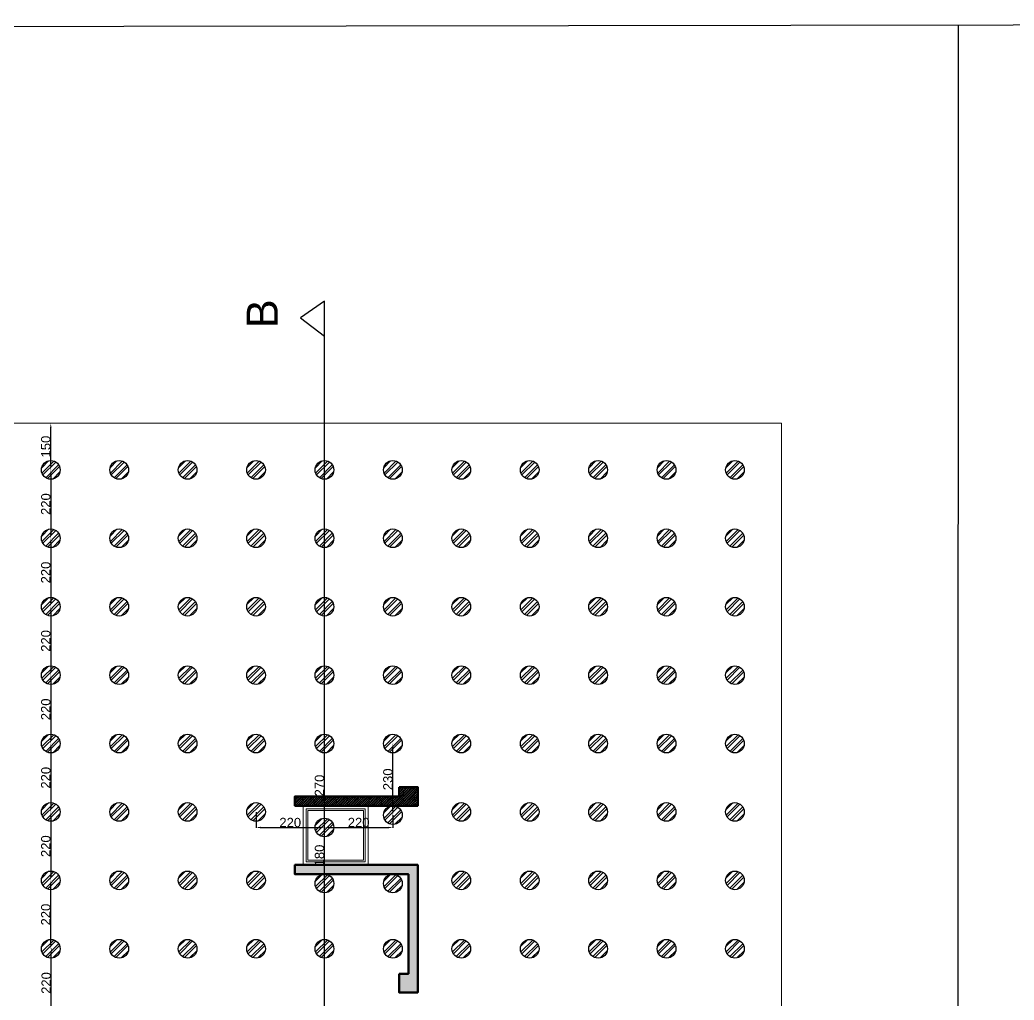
# Model space of a CAD drawing. Header units: millimetres. Extents: x -2888 to 18917, y -816 to 5133.
# Drawn here: x 4275 to 7472, y 1980 to 5133 of the extents above; entities that cross this region are included whole.
import ezdxf

# ---------------------------------------------------------------- set-up
doc = ezdxf.new("R2010")
doc.units = ezdxf.units.MM
doc.layers.add('A-DIM IN VER', color=192, linetype='Continuous', lineweight=0)
doc.layers.add('COLUMN4', color=3, linetype='Continuous', lineweight=50)
doc.layers.add('CPD_antet2', color=190, linetype='Continuous')
doc.layers.add('KA TARAMA', color=7, linetype='Continuous')
doc.styles.get("Standard").update_dxf_attribs({"font": 'arial.ttf'})
doc.dimstyles.new('ISO-25', dxfattribs={"dimtxt": 30, "dimasz": 15, "dimexe": 1.25, "dimexo": 0.625, "dimtad": 1, "dimtxsty": 'Standard', "dimcen": 2.5, "dimclrd": 8, "dimclre": 8, "dimclrt": 8, "dimadec": 0, "dimazin": 0, "dimtfac": 1, "dimtmove": 0, "dimatfit": 3, "dimfxl": 1, "dimarcsym": 0})
pattern_1 = [(45, (2387.005, 415.483), (-4.419417, 4.419417), []), (45, (2391.424, 415.483), (-4.419417, 4.419417), [3.125, -1.5625])]

# ---------------------------------------------------------------- blocks, each defined once
blk = doc.blocks.new('*D69')
at = {"color": 8, "lineweight": -2}
for p, q in [((4375.3, 3685.5), (4375.9, 3685.5)), ((4374.6, 3670.5), (4374.6, 3480.5)), ((4375.3, 3465.5), (4375.9, 3465.5))]:
    blk.add_line(p, q, dxfattribs=at)
at = {"color": 8}
for points in [[(4372.1, 3670.5), (4377.1, 3670.5), (4374.6, 3685.5)], [(4372.1, 3480.5), (4377.1, 3480.5), (4374.6, 3465.5)]]:
    blk.add_solid(points, dxfattribs=at)
at = {"layer": 'Defpoints', "color": 0}
for p in [(4374.6, 3685.5), (4374.6, 3465.5), (4374.6, 3465.5)]:
    blk.add_point(p, dxfattribs=at)
at = {"color": 8, "insert": (4358.7, 3575.5), "char_height": 30, "attachment_point": 5, "rotation": 90}
blk.add_mtext('220', dxfattribs=at)
blk = doc.blocks.new('*D70')
at = {"color": 8, "lineweight": -2}
for p, q in [((4375.3, 3465.5), (4375.9, 3465.5)), ((4374.6, 3450.5), (4374.6, 3260.5)), ((4375.3, 3245.5), (4375.9, 3245.5))]:
    blk.add_line(p, q, dxfattribs=at)
at = {"color": 8}
for points in [[(4372.1, 3450.5), (4377.1, 3450.5), (4374.6, 3465.5)], [(4372.1, 3260.5), (4377.1, 3260.5), (4374.6, 3245.5)]]:
    blk.add_solid(points, dxfattribs=at)
at = {"layer": 'Defpoints', "color": 0}
for p in [(4374.6, 3465.5), (4374.6, 3245.5), (4374.6, 3245.5)]:
    blk.add_point(p, dxfattribs=at)
at = {"color": 8, "insert": (4358.7, 3355.5), "char_height": 30, "attachment_point": 5, "rotation": 90}
blk.add_mtext('220', dxfattribs=at)
blk = doc.blocks.new('*D71')
at = {"color": 8, "lineweight": -2}
for p, q in [((4374.6, 3230.5), (4374.6, 3040.5)), ((4375.3, 3245.5), (4375.9, 3245.5)), ((4375.3, 3025.5), (4375.9, 3025.5))]:
    blk.add_line(p, q, dxfattribs=at)
at = {"color": 8}
for points in [[(4372.1, 3230.5), (4377.1, 3230.5), (4374.6, 3245.5)], [(4372.1, 3040.5), (4377.1, 3040.5), (4374.6, 3025.5)]]:
    blk.add_solid(points, dxfattribs=at)
at = {"layer": 'Defpoints', "color": 0}
for p in [(4374.6, 3245.5), (4374.6, 3025.5), (4374.6, 3025.5)]:
    blk.add_point(p, dxfattribs=at)
at = {"color": 8, "insert": (4358.7, 3135.5), "char_height": 30, "attachment_point": 5, "rotation": 90}
blk.add_mtext('220', dxfattribs=at)
blk = doc.blocks.new('*D72')
at = {"color": 8, "lineweight": -2}
for p, q in [((4374.6, 3010.5), (4374.6, 2820.5)), ((4375.3, 3025.5), (4375.9, 3025.5)), ((4375.3, 2805.5), (4375.9, 2805.5))]:
    blk.add_line(p, q, dxfattribs=at)
at = {"color": 8}
for points in [[(4372.1, 3010.5), (4377.1, 3010.5), (4374.6, 3025.5)], [(4372.1, 2820.5), (4377.1, 2820.5), (4374.6, 2805.5)]]:
    blk.add_solid(points, dxfattribs=at)
at = {"layer": 'Defpoints', "color": 0}
for p in [(4374.6, 3025.5), (4374.6, 2805.5), (4374.6, 2805.5)]:
    blk.add_point(p, dxfattribs=at)
at = {"color": 8, "insert": (4358.7, 2915.5), "char_height": 30, "attachment_point": 5, "rotation": 90}
blk.add_mtext('220', dxfattribs=at)
blk = doc.blocks.new('*D73')
at = {"color": 8, "lineweight": -2}
for p, q in [((4374.6, 2790.5), (4374.6, 2600.5)), ((4375.3, 2805.5), (4375.9, 2805.5)), ((4375.3, 2585.5), (4375.9, 2585.5))]:
    blk.add_line(p, q, dxfattribs=at)
at = {"color": 8}
for points in [[(4372.1, 2790.5), (4377.1, 2790.5), (4374.6, 2805.5)], [(4372.1, 2600.5), (4377.1, 2600.5), (4374.6, 2585.5)]]:
    blk.add_solid(points, dxfattribs=at)
at = {"layer": 'Defpoints', "color": 0}
for p in [(4374.6, 2805.5), (4374.6, 2585.5), (4374.6, 2585.5)]:
    blk.add_point(p, dxfattribs=at)
at = {"color": 8, "insert": (4358.7, 2695.5), "char_height": 30, "attachment_point": 5, "rotation": 90}
blk.add_mtext('220', dxfattribs=at)
blk = doc.blocks.new('*D74')
at = {"color": 8, "lineweight": -2}
for p, q in [((4374.6, 2570.5), (4374.6, 2380.5)), ((4375.3, 2585.5), (4375.9, 2585.5)), ((4375.3, 2365.5), (4375.9, 2365.5))]:
    blk.add_line(p, q, dxfattribs=at)
at = {"color": 8}
for points in [[(4372.1, 2570.5), (4377.1, 2570.5), (4374.6, 2585.5)], [(4372.1, 2380.5), (4377.1, 2380.5), (4374.6, 2365.5)]]:
    blk.add_solid(points, dxfattribs=at)
at = {"layer": 'Defpoints', "color": 0}
for p in [(4374.6, 2585.5), (4374.6, 2365.5), (4374.6, 2365.5)]:
    blk.add_point(p, dxfattribs=at)
at = {"color": 8, "insert": (4358.7, 2475.5), "char_height": 30, "attachment_point": 5, "rotation": 90}
blk.add_mtext('220', dxfattribs=at)
blk = doc.blocks.new('*D83')
at = {"color": 8, "lineweight": -2}
for p, q in [((4374, 3835.5), (4373.4, 3835.5)), ((4374.6, 3700.5), (4374.6, 3820.5)), ((4374, 3685.5), (4373.4, 3685.5))]:
    blk.add_line(p, q, dxfattribs=at)
at = {"color": 8}
for points in [[(4372.1, 3820.5), (4377.1, 3820.5), (4374.6, 3835.5)], [(4372.1, 3700.5), (4377.1, 3700.5), (4374.6, 3685.5)]]:
    blk.add_solid(points, dxfattribs=at)
at = {"layer": 'Defpoints', "color": 0}
for p in [(4374.6, 3835.5), (4374.6, 3835.5), (4374.6, 3685.5)]:
    blk.add_point(p, dxfattribs=at)
at = {"color": 8, "insert": (4358.7, 3760.5), "char_height": 30, "attachment_point": 5, "rotation": 90}
blk.add_mtext('150', dxfattribs=at)
blk = doc.blocks.new('*D84')
at = {"color": 8, "lineweight": -2}
for p, q in [((5034.6, 2584.9), (5034.6, 2534.2)), ((5049.6, 2535.5), (5239.6, 2535.5)), ((5254.6, 2536.1), (5254.6, 2536.7))]:
    blk.add_line(p, q, dxfattribs=at)
at = {"color": 8}
for points in [[(5049.6, 2538), (5049.6, 2533), (5034.6, 2535.5)], [(5239.6, 2538), (5239.6, 2533), (5254.6, 2535.5)]]:
    blk.add_solid(points, dxfattribs=at)
at = {"layer": 'Defpoints', "color": 0}
for p in [(5034.6, 2585.5), (5254.6, 2535.5), (5254.6, 2535.5)]:
    blk.add_point(p, dxfattribs=at)
at = {"color": 8, "insert": (5144.6, 2551.4), "char_height": 30, "attachment_point": 5}
blk.add_mtext('220', dxfattribs=at)
blk = doc.blocks.new('*D85')
at = {"color": 8, "lineweight": -2}
for p, q in [((5474.6, 2574.9), (5474.6, 2534.2)), ((5254.6, 2536.1), (5254.6, 2536.7)), ((5269.6, 2535.5), (5459.6, 2535.5))]:
    blk.add_line(p, q, dxfattribs=at)
at = {"color": 8}
for points in [[(5269.6, 2538), (5269.6, 2533), (5254.6, 2535.5)], [(5459.6, 2538), (5459.6, 2533), (5474.6, 2535.5)]]:
    blk.add_solid(points, dxfattribs=at)
at = {"layer": 'Defpoints', "color": 0}
for p in [(5474.6, 2575.5), (5254.6, 2535.5), (5474.6, 2535.5)]:
    blk.add_point(p, dxfattribs=at)
at = {"color": 8, "insert": (5364.6, 2551.4), "char_height": 30, "attachment_point": 5}
blk.add_mtext('220', dxfattribs=at)
blk = doc.blocks.new('*D86')
at = {"color": 8, "lineweight": -2}
for p, q in [((5255.3, 2535.5), (5255.9, 2535.5)), ((5254.6, 2370.5), (5254.6, 2520.5)), ((5255.3, 2355.5), (5255.9, 2355.5))]:
    blk.add_line(p, q, dxfattribs=at)
at = {"color": 8}
for points in [[(5252.1, 2520.5), (5257.1, 2520.5), (5254.6, 2535.5)], [(5252.1, 2370.5), (5257.1, 2370.5), (5254.6, 2355.5)]]:
    blk.add_solid(points, dxfattribs=at)
at = {"layer": 'Defpoints', "color": 0}
for p in [(5254.6, 2535.5), (5254.6, 2535.5), (5254.6, 2355.5)]:
    blk.add_point(p, dxfattribs=at)
at = {"color": 8, "insert": (5238.7, 2445.5), "char_height": 30, "attachment_point": 5, "rotation": 90}
blk.add_mtext('180', dxfattribs=at)
blk = doc.blocks.new('*D87')
at = {"color": 8, "lineweight": -2}
for p, q in [((5254.6, 2550.5), (5254.6, 2790.5)), ((5255.3, 2805.5), (5255.9, 2805.5)), ((5255, 2535.5), (5253.4, 2535.5))]:
    blk.add_line(p, q, dxfattribs=at)
at = {"color": 8}
for points in [[(5252.1, 2790.5), (5257.1, 2790.5), (5254.6, 2805.5)], [(5252.1, 2550.5), (5257.1, 2550.5), (5254.6, 2535.5)]]:
    blk.add_solid(points, dxfattribs=at)
at = {"layer": 'Defpoints', "color": 0}
for p in [(5254.6, 2805.5), (5254.6, 2805.5), (5255.6, 2535.5)]:
    blk.add_point(p, dxfattribs=at)
at = {"color": 8, "insert": (5238.7, 2670.5), "char_height": 30, "attachment_point": 5, "rotation": 90}
blk.add_mtext('270', dxfattribs=at)
blk = doc.blocks.new('*D88')
at = {"color": 8, "lineweight": -2}
for p, q in [((5474.6, 2590.5), (5474.6, 2790.5)), ((5475.3, 2805.5), (5475.9, 2805.5)), ((5475.3, 2575.5), (5475.9, 2575.5))]:
    blk.add_line(p, q, dxfattribs=at)
at = {"color": 8}
for points in [[(5472.1, 2790.5), (5477.1, 2790.5), (5474.6, 2805.5)], [(5472.1, 2590.5), (5477.1, 2590.5), (5474.6, 2575.5)]]:
    blk.add_solid(points, dxfattribs=at)
at = {"layer": 'Defpoints', "color": 0}
for p in [(5474.6, 2805.5), (5474.6, 2805.5), (5474.6, 2575.5)]:
    blk.add_point(p, dxfattribs=at)
at = {"color": 8, "insert": (5458.7, 2690.5), "char_height": 30, "attachment_point": 5, "rotation": 90}
blk.add_mtext('230', dxfattribs=at)
blk = doc.blocks.new('*D89')
at = {"color": 8, "lineweight": -2}
for p, q in [((4375.3, 2145.5), (4377.1, 2145.5)), ((4375.9, 1940.5), (4375.9, 2130.5)), ((4375.3, 1925.5), (4377.1, 1925.5))]:
    blk.add_line(p, q, dxfattribs=at)
at = {"color": 8}
for points in [[(4373.4, 2130.5), (4378.4, 2130.5), (4375.9, 2145.5)], [(4373.4, 1940.5), (4378.4, 1940.5), (4375.9, 1925.5)]]:
    blk.add_solid(points, dxfattribs=at)
at = {"layer": 'Defpoints', "color": 0}
for p in [(4374.6, 2145.5), (4375.9, 2145.5), (4374.6, 1925.5)]:
    blk.add_point(p, dxfattribs=at)
at = {"color": 8, "insert": (4359.9, 2035.5), "char_height": 30, "attachment_point": 5, "rotation": 90}
blk.add_mtext('220', dxfattribs=at)
blk = doc.blocks.new('*D90')
at = {"color": 8, "lineweight": -2}
for p, q in [((4374.6, 2160.5), (4374.6, 2350.5)), ((4375.3, 2365.5), (4375.9, 2365.5)), ((4375.3, 2145.5), (4375.9, 2145.5))]:
    blk.add_line(p, q, dxfattribs=at)
at = {"color": 8}
for points in [[(4372.1, 2350.5), (4377.1, 2350.5), (4374.6, 2365.5)], [(4372.1, 2160.5), (4377.1, 2160.5), (4374.6, 2145.5)]]:
    blk.add_solid(points, dxfattribs=at)
at = {"layer": 'Defpoints', "color": 0}
for p in [(4374.6, 2365.5), (4374.6, 2365.5), (4374.6, 2145.5)]:
    blk.add_point(p, dxfattribs=at)
at = {"color": 8, "insert": (4358.7, 2255.5), "char_height": 30, "attachment_point": 5, "rotation": 90}
blk.add_mtext('220', dxfattribs=at)

msp = doc.modelspace()

# ---------------------------------------------------------------- hatches: boundary and pattern name
h = msp.add_hatch()
h.set_pattern_fill('ANSI33', color=1, scale=25, style=0, pattern_type=0)
h.set_pattern_definition(pattern_1)
h.paths.add_polyline_path([(5494.6417, 2665.4775), (5494.6417, 2635.4775), (5159.6415, 2635.4775), (5159.6415, 2605.4774), (5554.6415, 2605.4774), (5554.6415, 2665.4775)], flags=0)
h = msp.add_hatch()
h.set_pattern_fill('ANSI33', color=1, scale=25, style=0, pattern_type=0)
h.set_pattern_definition(pattern_1)
h.paths.add_polyline_path([(5494.6417, 2065.4775), (5494.6417, 2005.4777), (5554.6415, 2005.4777), (5554.6415, 2415.4776), (5159.6415, 2415.4776), (5159.6415, 2385.4776), (5524.6416, 2385.4776), (5524.6416, 2065.4775)], flags=0)
at = {"layer": 'KA TARAMA'}
h = msp.add_hatch(dxfattribs=at)
h.set_pattern_fill('ANSI32', color=1, scale=2)
h.set_pattern_definition([(45, (1689.373, -382.36), (-13.470384, 13.470384), []), (45, (1698.353, -382.36), (-13.470384, 13.470384), [])])
h.paths.add_polyline_path([(4344.6417, 3685.4774, 1), (4404.6417, 3685.4774, 1)])
h = msp.add_hatch(dxfattribs=at)
h.set_pattern_fill('ANSI32', color=1, scale=2)
h.set_pattern_definition([(45, (1909.373, -382.36), (-13.470384, 13.470384), []), (45, (1918.353, -382.36), (-13.470384, 13.470384), [])])
h.paths.add_polyline_path([(4564.6417, 3685.4774, 1), (4624.6417, 3685.4774, 1)])
h = msp.add_hatch(dxfattribs=at)
h.set_pattern_fill('ANSI32', color=1, scale=2)
h.set_pattern_definition([(45, (2129.373, -382.36), (-13.470384, 13.470384), []), (45, (2138.353, -382.36), (-13.470384, 13.470384), [])])
h.paths.add_polyline_path([(4784.6417, 3685.4774, 1), (4844.6417, 3685.4774, 1)])
h = msp.add_hatch(dxfattribs=at)
h.set_pattern_fill('ANSI32', color=1, scale=2)
h.set_pattern_definition([(45, (2349.373, -382.36), (-13.470384, 13.470384), []), (45, (2358.353, -382.36), (-13.470384, 13.470384), [])])
h.paths.add_polyline_path([(5004.6417, 3685.4774, 1), (5064.6417, 3685.4774, 1)])
h = msp.add_hatch(dxfattribs=at)
h.set_pattern_fill('ANSI32', color=1, scale=2)
h.set_pattern_definition([(45, (2569.373, -382.36), (-13.470384, 13.470384), []), (45, (2578.353, -382.36), (-13.470384, 13.470384), [])])
h.paths.add_polyline_path([(5224.6417, 3685.4774, 1), (5284.6417, 3685.4774, 1)])
h = msp.add_hatch(dxfattribs=at)
h.set_pattern_fill('ANSI32', color=1, scale=2)
h.set_pattern_definition([(45, (2789.373, -382.36), (-13.470384, 13.470384), []), (45, (2798.353, -382.36), (-13.470384, 13.470384), [])])
h.paths.add_polyline_path([(5444.6417, 3685.4774, 1), (5504.6417, 3685.4774, 1)])
h = msp.add_hatch(dxfattribs=at)
h.set_pattern_fill('ANSI32', color=1, scale=2)
h.set_pattern_definition([(45, (3009.373, -382.36), (-13.470384, 13.470384), []), (45, (3018.353, -382.36), (-13.470384, 13.470384), [])])
h.paths.add_polyline_path([(5664.6417, 3685.4774, 1), (5724.6417, 3685.4774, 1)])
h = msp.add_hatch(dxfattribs=at)
h.set_pattern_fill('ANSI32', color=1, scale=2)
h.set_pattern_definition([(45, (3229.373, -382.36), (-13.470384, 13.470384), []), (45, (3238.353, -382.36), (-13.470384, 13.470384), [])])
h.paths.add_polyline_path([(5884.6417, 3685.4774, 1), (5944.6417, 3685.4774, 1)])
h = msp.add_hatch(dxfattribs=at)
h.set_pattern_fill('ANSI32', color=1, scale=2)
h.set_pattern_definition([(45, (3449.373, -382.36), (-13.470384, 13.470384), []), (45, (3458.353, -382.36), (-13.470384, 13.470384), [])])
h.paths.add_polyline_path([(6104.6417, 3685.4774, 1), (6164.6417, 3685.4774, 1)])
h = msp.add_hatch(dxfattribs=at)
h.set_pattern_fill('ANSI32', color=1, scale=2)
h.set_pattern_definition([(45, (3669.373, -382.36), (-13.470384, 13.470384), []), (45, (3678.353, -382.36), (-13.470384, 13.470384), [])])
h.paths.add_polyline_path([(6324.6417, 3685.4774, 1), (6384.6417, 3685.4774, 1)])
h = msp.add_hatch(dxfattribs=at)
h.set_pattern_fill('ANSI32', color=1, scale=2)
h.set_pattern_definition([(45, (3889.373, -382.36), (-13.470384, 13.470384), []), (45, (3898.353, -382.36), (-13.470384, 13.470384), [])])
h.paths.add_polyline_path([(6544.6417, 3685.4774, 1), (6604.6417, 3685.4774, 1)])
h = msp.add_hatch(dxfattribs=at)
h.set_pattern_fill('ANSI32', color=1, scale=2)
h.set_pattern_definition([(45, (1689.373, -602.36), (-13.470384, 13.470384), []), (45, (1698.353, -602.36), (-13.470384, 13.470384), [])])
h.paths.add_polyline_path([(4344.6417, 3465.4774, 1), (4404.6417, 3465.4774, 1)])
h = msp.add_hatch(dxfattribs=at)
h.set_pattern_fill('ANSI32', color=1, scale=2)
h.set_pattern_definition([(45, (1909.373, -602.36), (-13.470384, 13.470384), []), (45, (1918.353, -602.36), (-13.470384, 13.470384), [])])
h.paths.add_polyline_path([(4564.6417, 3465.4774, 1), (4624.6417, 3465.4774, 1)])
h = msp.add_hatch(dxfattribs=at)
h.set_pattern_fill('ANSI32', color=1, scale=2)
h.set_pattern_definition([(45, (2129.373, -602.36), (-13.470384, 13.470384), []), (45, (2138.353, -602.36), (-13.470384, 13.470384), [])])
h.paths.add_polyline_path([(4784.6417, 3465.4774, 1), (4844.6417, 3465.4774, 1)])
h = msp.add_hatch(dxfattribs=at)
h.set_pattern_fill('ANSI32', color=1, scale=2)
h.set_pattern_definition([(45, (2349.373, -602.36), (-13.470384, 13.470384), []), (45, (2358.353, -602.36), (-13.470384, 13.470384), [])])
h.paths.add_polyline_path([(5004.6417, 3465.4774, 1), (5064.6417, 3465.4774, 1)])
h = msp.add_hatch(dxfattribs=at)
h.set_pattern_fill('ANSI32', color=1, scale=2)
h.set_pattern_definition([(45, (2569.373, -602.36), (-13.470384, 13.470384), []), (45, (2578.353, -602.36), (-13.470384, 13.470384), [])])
h.paths.add_polyline_path([(5224.6417, 3465.4774, 1), (5284.6417, 3465.4774, 1)])
h = msp.add_hatch(dxfattribs=at)
h.set_pattern_fill('ANSI32', color=1, scale=2)
h.set_pattern_definition([(45, (2789.373, -602.36), (-13.470384, 13.470384), []), (45, (2798.353, -602.36), (-13.470384, 13.470384), [])])
h.paths.add_polyline_path([(5444.6417, 3465.4774, 1), (5504.6417, 3465.4774, 1)])
h = msp.add_hatch(dxfattribs=at)
h.set_pattern_fill('ANSI32', color=1, scale=2)
h.set_pattern_definition([(45, (3009.373, -602.36), (-13.470384, 13.470384), []), (45, (3018.353, -602.36), (-13.470384, 13.470384), [])])
h.paths.add_polyline_path([(5664.6417, 3465.4774, 1), (5724.6417, 3465.4774, 1)])
h = msp.add_hatch(dxfattribs=at)
h.set_pattern_fill('ANSI32', color=1, scale=2)
h.set_pattern_definition([(45, (3229.373, -602.36), (-13.470384, 13.470384), []), (45, (3238.353, -602.36), (-13.470384, 13.470384), [])])
h.paths.add_polyline_path([(5884.6417, 3465.4774, 1), (5944.6417, 3465.4774, 1)])
h = msp.add_hatch(dxfattribs=at)
h.set_pattern_fill('ANSI32', color=1, scale=2)
h.set_pattern_definition([(45, (3449.373, -602.36), (-13.470384, 13.470384), []), (45, (3458.353, -602.36), (-13.470384, 13.470384), [])])
h.paths.add_polyline_path([(6104.6417, 3465.4774, 1), (6164.6417, 3465.4774, 1)])
h = msp.add_hatch(dxfattribs=at)
h.set_pattern_fill('ANSI32', color=1, scale=2)
h.set_pattern_definition([(45, (3669.373, -602.36), (-13.470384, 13.470384), []), (45, (3678.353, -602.36), (-13.470384, 13.470384), [])])
h.paths.add_polyline_path([(6324.6417, 3465.4774, 1), (6384.6417, 3465.4774, 1)])
h = msp.add_hatch(dxfattribs=at)
h.set_pattern_fill('ANSI32', color=1, scale=2)
h.set_pattern_definition([(45, (3889.373, -602.36), (-13.470384, 13.470384), []), (45, (3898.353, -602.36), (-13.470384, 13.470384), [])])
h.paths.add_polyline_path([(6544.6417, 3465.4774, 1), (6604.6417, 3465.4774, 1)])
h = msp.add_hatch(dxfattribs=at)
h.set_pattern_fill('ANSI32', color=1, scale=2)
h.set_pattern_definition([(45, (1689.373, -822.36), (-13.470384, 13.470384), []), (45, (1698.353, -822.36), (-13.470384, 13.470384), [])])
h.paths.add_polyline_path([(4344.6417, 3245.4774, 1), (4404.6417, 3245.4774, 1)])
h = msp.add_hatch(dxfattribs=at)
h.set_pattern_fill('ANSI32', color=1, scale=2)
h.set_pattern_definition([(45, (1909.373, -822.36), (-13.470384, 13.470384), []), (45, (1918.353, -822.36), (-13.470384, 13.470384), [])])
h.paths.add_polyline_path([(4564.6417, 3245.4774, 1), (4624.6417, 3245.4774, 1)])
h = msp.add_hatch(dxfattribs=at)
h.set_pattern_fill('ANSI32', color=1, scale=2)
h.set_pattern_definition([(45, (2129.373, -822.36), (-13.470384, 13.470384), []), (45, (2138.353, -822.36), (-13.470384, 13.470384), [])])
h.paths.add_polyline_path([(4784.6417, 3245.4774, 1), (4844.6417, 3245.4774, 1)])
h = msp.add_hatch(dxfattribs=at)
h.set_pattern_fill('ANSI32', color=1, scale=2)
h.set_pattern_definition([(45, (2349.373, -822.36), (-13.470384, 13.470384), []), (45, (2358.353, -822.36), (-13.470384, 13.470384), [])])
h.paths.add_polyline_path([(5004.6417, 3245.4774, 1), (5064.6417, 3245.4774, 1)])
h = msp.add_hatch(dxfattribs=at)
h.set_pattern_fill('ANSI32', color=1, scale=2)
h.set_pattern_definition([(45, (2569.373, -822.36), (-13.470384, 13.470384), []), (45, (2578.353, -822.36), (-13.470384, 13.470384), [])])
h.paths.add_polyline_path([(5224.6417, 3245.4774, 1), (5284.6417, 3245.4774, 1)])
h = msp.add_hatch(dxfattribs=at)
h.set_pattern_fill('ANSI32', color=1, scale=2)
h.set_pattern_definition([(45, (2789.373, -822.36), (-13.470384, 13.470384), []), (45, (2798.353, -822.36), (-13.470384, 13.470384), [])])
h.paths.add_polyline_path([(5444.6417, 3245.4774, 1), (5504.6417, 3245.4774, 1)])
h = msp.add_hatch(dxfattribs=at)
h.set_pattern_fill('ANSI32', color=1, scale=2)
h.set_pattern_definition([(45, (3009.373, -822.36), (-13.470384, 13.470384), []), (45, (3018.353, -822.36), (-13.470384, 13.470384), [])])
h.paths.add_polyline_path([(5664.6417, 3245.4774, 1), (5724.6417, 3245.4774, 1)])
h = msp.add_hatch(dxfattribs=at)
h.set_pattern_fill('ANSI32', color=1, scale=2)
h.set_pattern_definition([(45, (3229.373, -822.36), (-13.470384, 13.470384), []), (45, (3238.353, -822.36), (-13.470384, 13.470384), [])])
h.paths.add_polyline_path([(5884.6417, 3245.4774, 1), (5944.6417, 3245.4774, 1)])
h = msp.add_hatch(dxfattribs=at)
h.set_pattern_fill('ANSI32', color=1, scale=2)
h.set_pattern_definition([(45, (3449.373, -822.36), (-13.470384, 13.470384), []), (45, (3458.353, -822.36), (-13.470384, 13.470384), [])])
h.paths.add_polyline_path([(6104.6417, 3245.4774, 1), (6164.6417, 3245.4774, 1)])
h = msp.add_hatch(dxfattribs=at)
h.set_pattern_fill('ANSI32', color=1, scale=2)
h.set_pattern_definition([(45, (3669.373, -822.36), (-13.470384, 13.470384), []), (45, (3678.353, -822.36), (-13.470384, 13.470384), [])])
h.paths.add_polyline_path([(6324.6417, 3245.4774, 1), (6384.6417, 3245.4774, 1)])
h = msp.add_hatch(dxfattribs=at)
h.set_pattern_fill('ANSI32', color=1, scale=2)
h.set_pattern_definition([(45, (3889.373, -822.36), (-13.470384, 13.470384), []), (45, (3898.353, -822.36), (-13.470384, 13.470384), [])])
h.paths.add_polyline_path([(6544.6417, 3245.4774, 1), (6604.6417, 3245.4774, 1)])
h = msp.add_hatch(dxfattribs=at)
h.set_pattern_fill('ANSI32', color=1, scale=2)
h.set_pattern_definition([(45, (1689.373, -1042.36), (-13.470384, 13.470384), []), (45, (1698.353, -1042.36), (-13.470384, 13.470384), [])])
h.paths.add_polyline_path([(4344.6417, 3025.4774, 1), (4404.6417, 3025.4774, 1)])
h = msp.add_hatch(dxfattribs=at)
h.set_pattern_fill('ANSI32', color=1, scale=2)
h.set_pattern_definition([(45, (1909.373, -1042.36), (-13.470384, 13.470384), []), (45, (1918.353, -1042.36), (-13.470384, 13.470384), [])])
h.paths.add_polyline_path([(4564.6417, 3025.4774, 1), (4624.6417, 3025.4774, 1)])
h = msp.add_hatch(dxfattribs=at)
h.set_pattern_fill('ANSI32', color=1, scale=2)
h.set_pattern_definition([(45, (2129.373, -1042.36), (-13.470384, 13.470384), []), (45, (2138.353, -1042.36), (-13.470384, 13.470384), [])])
h.paths.add_polyline_path([(4784.6417, 3025.4774, 1), (4844.6417, 3025.4774, 1)])
h = msp.add_hatch(dxfattribs=at)
h.set_pattern_fill('ANSI32', color=1, scale=2)
h.set_pattern_definition([(45, (2349.373, -1042.36), (-13.470384, 13.470384), []), (45, (2358.353, -1042.36), (-13.470384, 13.470384), [])])
h.paths.add_polyline_path([(5004.6417, 3025.4774, 1), (5064.6417, 3025.4774, 1)])
h = msp.add_hatch(dxfattribs=at)
h.set_pattern_fill('ANSI32', color=1, scale=2)
h.set_pattern_definition([(45, (2569.373, -1042.36), (-13.470384, 13.470384), []), (45, (2578.353, -1042.36), (-13.470384, 13.470384), [])])
h.paths.add_polyline_path([(5224.6417, 3025.4774, 1), (5284.6417, 3025.4774, 1)])
h = msp.add_hatch(dxfattribs=at)
h.set_pattern_fill('ANSI32', color=1, scale=2)
h.set_pattern_definition([(45, (2789.373, -1042.36), (-13.470384, 13.470384), []), (45, (2798.353, -1042.36), (-13.470384, 13.470384), [])])
h.paths.add_polyline_path([(5444.6417, 3025.4774, 1), (5504.6417, 3025.4774, 1)])
h = msp.add_hatch(dxfattribs=at)
h.set_pattern_fill('ANSI32', color=1, scale=2)
h.set_pattern_definition([(45, (3009.373, -1042.36), (-13.470384, 13.470384), []), (45, (3018.353, -1042.36), (-13.470384, 13.470384), [])])
h.paths.add_polyline_path([(5664.6417, 3025.4774, 1), (5724.6417, 3025.4774, 1)])
h = msp.add_hatch(dxfattribs=at)
h.set_pattern_fill('ANSI32', color=1, scale=2)
h.set_pattern_definition([(45, (3229.373, -1042.36), (-13.470384, 13.470384), []), (45, (3238.353, -1042.36), (-13.470384, 13.470384), [])])
h.paths.add_polyline_path([(5884.6417, 3025.4774, 1), (5944.6417, 3025.4774, 1)])
h = msp.add_hatch(dxfattribs=at)
h.set_pattern_fill('ANSI32', color=1, scale=2)
h.set_pattern_definition([(45, (3449.373, -1042.36), (-13.470384, 13.470384), []), (45, (3458.353, -1042.36), (-13.470384, 13.470384), [])])
h.paths.add_polyline_path([(6104.6417, 3025.4774, 1), (6164.6417, 3025.4774, 1)])
h = msp.add_hatch(dxfattribs=at)
h.set_pattern_fill('ANSI32', color=1, scale=2)
h.set_pattern_definition([(45, (3669.373, -1042.36), (-13.470384, 13.470384), []), (45, (3678.353, -1042.36), (-13.470384, 13.470384), [])])
h.paths.add_polyline_path([(6324.6417, 3025.4774, 1), (6384.6417, 3025.4774, 1)])
h = msp.add_hatch(dxfattribs=at)
h.set_pattern_fill('ANSI32', color=1, scale=2)
h.set_pattern_definition([(45, (3889.373, -1042.36), (-13.470384, 13.470384), []), (45, (3898.353, -1042.36), (-13.470384, 13.470384), [])])
h.paths.add_polyline_path([(6544.6417, 3025.4774, 1), (6604.6417, 3025.4774, 1)])
h = msp.add_hatch(dxfattribs=at)
h.set_pattern_fill('ANSI32', color=1, scale=2)
h.set_pattern_definition([(45, (1689.373, -1262.36), (-13.470384, 13.470384), []), (45, (1698.353, -1262.36), (-13.470384, 13.470384), [])])
h.paths.add_polyline_path([(4344.6417, 2805.4774, 1), (4404.6417, 2805.4774, 1)])
h = msp.add_hatch(dxfattribs=at)
h.set_pattern_fill('ANSI32', color=1, scale=2)
h.set_pattern_definition([(45, (1909.373, -1262.36), (-13.470384, 13.470384), []), (45, (1918.353, -1262.36), (-13.470384, 13.470384), [])])
h.paths.add_polyline_path([(4564.6417, 2805.4774, 1), (4624.6417, 2805.4774, 1)])
h = msp.add_hatch(dxfattribs=at)
h.set_pattern_fill('ANSI32', color=1, scale=2)
h.set_pattern_definition([(45, (2129.373, -1262.36), (-13.470384, 13.470384), []), (45, (2138.353, -1262.36), (-13.470384, 13.470384), [])])
h.paths.add_polyline_path([(4784.6417, 2805.4774, 1), (4844.6417, 2805.4774, 1)])
h = msp.add_hatch(dxfattribs=at)
h.set_pattern_fill('ANSI32', color=1, scale=2)
h.set_pattern_definition([(45, (2349.373, -1262.36), (-13.470384, 13.470384), []), (45, (2358.353, -1262.36), (-13.470384, 13.470384), [])])
h.paths.add_polyline_path([(5004.6417, 2805.4774, 1), (5064.6417, 2805.4774, 1)])
h = msp.add_hatch(dxfattribs=at)
h.set_pattern_fill('ANSI32', color=1, scale=2)
h.set_pattern_definition([(45, (2569.373, -1262.36), (-13.470384, 13.470384), []), (45, (2578.353, -1262.36), (-13.470384, 13.470384), [])])
h.paths.add_polyline_path([(5224.6417, 2805.4774, 1), (5284.6417, 2805.4774, 1)])
h = msp.add_hatch(dxfattribs=at)
h.set_pattern_fill('ANSI32', color=1, scale=2)
h.set_pattern_definition([(45, (2789.373, -1262.36), (-13.470384, 13.470384), []), (45, (2798.353, -1262.36), (-13.470384, 13.470384), [])])
h.paths.add_polyline_path([(5444.6417, 2805.4774, 1), (5504.6417, 2805.4774, 1)])
h = msp.add_hatch(dxfattribs=at)
h.set_pattern_fill('ANSI32', color=1, scale=2)
h.set_pattern_definition([(45, (3009.373, -1262.36), (-13.470384, 13.470384), []), (45, (3018.353, -1262.36), (-13.470384, 13.470384), [])])
h.paths.add_polyline_path([(5664.6417, 2805.4774, 1), (5724.6417, 2805.4774, 1)])
h = msp.add_hatch(dxfattribs=at)
h.set_pattern_fill('ANSI32', color=1, scale=2)
h.set_pattern_definition([(45, (3229.373, -1262.36), (-13.470384, 13.470384), []), (45, (3238.353, -1262.36), (-13.470384, 13.470384), [])])
h.paths.add_polyline_path([(5884.6417, 2805.4774, 1), (5944.6417, 2805.4774, 1)])
h = msp.add_hatch(dxfattribs=at)
h.set_pattern_fill('ANSI32', color=1, scale=2)
h.set_pattern_definition([(45, (3449.373, -1262.36), (-13.470384, 13.470384), []), (45, (3458.353, -1262.36), (-13.470384, 13.470384), [])])
h.paths.add_polyline_path([(6104.6417, 2805.4774, 1), (6164.6417, 2805.4774, 1)])
h = msp.add_hatch(dxfattribs=at)
h.set_pattern_fill('ANSI32', color=1, scale=2)
h.set_pattern_definition([(45, (3669.373, -1262.36), (-13.470384, 13.470384), []), (45, (3678.353, -1262.36), (-13.470384, 13.470384), [])])
h.paths.add_polyline_path([(6324.6417, 2805.4774, 1), (6384.6417, 2805.4774, 1)])
h = msp.add_hatch(dxfattribs=at)
h.set_pattern_fill('ANSI32', color=1, scale=2)
h.set_pattern_definition([(45, (3889.373, -1262.36), (-13.470384, 13.470384), []), (45, (3898.353, -1262.36), (-13.470384, 13.470384), [])])
h.paths.add_polyline_path([(6544.6417, 2805.4774, 1), (6604.6417, 2805.4774, 1)])
h = msp.add_hatch(dxfattribs=at)
h.set_pattern_fill('ANSI32', color=1, scale=2)
h.set_pattern_definition([(45, (1689.373, -1482.36), (-13.470384, 13.470384), []), (45, (1698.353, -1482.36), (-13.470384, 13.470384), [])])
h.paths.add_polyline_path([(4344.6417, 2585.4774, 1), (4404.6417, 2585.4774, 1)])
h = msp.add_hatch(dxfattribs=at)
h.set_pattern_fill('ANSI32', color=1, scale=2)
h.set_pattern_definition([(45, (1909.373, -1482.36), (-13.470384, 13.470384), []), (45, (1918.353, -1482.36), (-13.470384, 13.470384), [])])
h.paths.add_polyline_path([(4564.6417, 2585.4774, 1), (4624.6417, 2585.4774, 1)])
h = msp.add_hatch(dxfattribs=at)
h.set_pattern_fill('ANSI32', color=1, scale=2)
h.set_pattern_definition([(45, (2129.373, -1482.36), (-13.470384, 13.470384), []), (45, (2138.353, -1482.36), (-13.470384, 13.470384), [])])
h.paths.add_polyline_path([(4784.6417, 2585.4774, 1), (4844.6417, 2585.4774, 1)])
h = msp.add_hatch(dxfattribs=at)
h.set_pattern_fill('ANSI32', color=1, scale=2)
h.set_pattern_definition([(45, (2349.373, -1482.36), (-13.470384, 13.470384), []), (45, (2358.353, -1482.36), (-13.470384, 13.470384), [])])
h.paths.add_polyline_path([(5004.6417, 2585.4774, 1), (5064.6417, 2585.4774, 1)])
h = msp.add_hatch(dxfattribs=at)
h.set_pattern_fill('ANSI32', color=1, scale=2)
h.set_pattern_definition([(45, (2789.373, -1492.36), (-13.470384, 13.470384), []), (45, (2798.353, -1492.36), (-13.470384, 13.470384), [])])
h.paths.add_polyline_path([(5444.6417, 2575.4774, 1), (5504.6417, 2575.4774, 1)])
h = msp.add_hatch(dxfattribs=at)
h.set_pattern_fill('ANSI32', color=1, scale=2)
h.set_pattern_definition([(45, (3009.373, -1482.36), (-13.470384, 13.470384), []), (45, (3018.353, -1482.36), (-13.470384, 13.470384), [])])
h.paths.add_polyline_path([(5664.6417, 2585.4774, 1), (5724.6417, 2585.4774, 1)])
h = msp.add_hatch(dxfattribs=at)
h.set_pattern_fill('ANSI32', color=1, scale=2)
h.set_pattern_definition([(45, (3229.373, -1482.36), (-13.470384, 13.470384), []), (45, (3238.353, -1482.36), (-13.470384, 13.470384), [])])
h.paths.add_polyline_path([(5884.6417, 2585.4774, 1), (5944.6417, 2585.4774, 1)])
h = msp.add_hatch(dxfattribs=at)
h.set_pattern_fill('ANSI32', color=1, scale=2)
h.set_pattern_definition([(45, (3449.373, -1482.36), (-13.470384, 13.470384), []), (45, (3458.353, -1482.36), (-13.470384, 13.470384), [])])
h.paths.add_polyline_path([(6104.6417, 2585.4774, 1), (6164.6417, 2585.4774, 1)])
h = msp.add_hatch(dxfattribs=at)
h.set_pattern_fill('ANSI32', color=1, scale=2)
h.set_pattern_definition([(45, (3669.373, -1482.36), (-13.470384, 13.470384), []), (45, (3678.353, -1482.36), (-13.470384, 13.470384), [])])
h.paths.add_polyline_path([(6324.6417, 2585.4774, 1), (6384.6417, 2585.4774, 1)])
h = msp.add_hatch(dxfattribs=at)
h.set_pattern_fill('ANSI32', color=1, scale=2)
h.set_pattern_definition([(45, (3889.373, -1482.36), (-13.470384, 13.470384), []), (45, (3898.353, -1482.36), (-13.470384, 13.470384), [])])
h.paths.add_polyline_path([(6544.6417, 2585.4774, 1), (6604.6417, 2585.4774, 1)])
h = msp.add_hatch(dxfattribs=at)
h.set_pattern_fill('ANSI32', color=1, scale=2)
h.set_pattern_definition([(45, (2569.373, -1532.36), (-13.470384, 13.470384), []), (45, (2578.353, -1532.36), (-13.470384, 13.470384), [])])
h.paths.add_polyline_path([(5224.6417, 2535.4774, 1), (5284.6417, 2535.4774, 1)])
h = msp.add_hatch(dxfattribs=at)
h.set_pattern_fill('ANSI32', color=1, scale=2)
h.set_pattern_definition([(45, (1689.373, -1702.36), (-13.470384, 13.470384), []), (45, (1698.353, -1702.36), (-13.470384, 13.470384), [])])
h.paths.add_polyline_path([(4344.6417, 2365.4774, 1), (4404.6417, 2365.4774, 1)])
h = msp.add_hatch(dxfattribs=at)
h.set_pattern_fill('ANSI32', color=1, scale=2)
h.set_pattern_definition([(45, (1909.373, -1702.36), (-13.470384, 13.470384), []), (45, (1918.353, -1702.36), (-13.470384, 13.470384), [])])
h.paths.add_polyline_path([(4564.6417, 2365.4774, 1), (4624.6417, 2365.4774, 1)])
h = msp.add_hatch(dxfattribs=at)
h.set_pattern_fill('ANSI32', color=1, scale=2)
h.set_pattern_definition([(45, (2129.373, -1702.36), (-13.470384, 13.470384), []), (45, (2138.353, -1702.36), (-13.470384, 13.470384), [])])
h.paths.add_polyline_path([(4784.6417, 2365.4774, 1), (4844.6417, 2365.4774, 1)])
h = msp.add_hatch(dxfattribs=at)
h.set_pattern_fill('ANSI32', color=1, scale=2)
h.set_pattern_definition([(45, (2349.373, -1702.36), (-13.470384, 13.470384), []), (45, (2358.353, -1702.36), (-13.470384, 13.470384), [])])
h.paths.add_polyline_path([(5004.6417, 2365.4774, 1), (5064.6417, 2365.4774, 1)])
h = msp.add_hatch(dxfattribs=at)
h.set_pattern_fill('ANSI32', color=1, scale=2)
h.set_pattern_definition([(45, (2569.373, -1712.36), (-13.470384, 13.470384), []), (45, (2578.353, -1712.36), (-13.470384, 13.470384), [])])
h.paths.add_polyline_path([(5224.6417, 2355.4774, 1), (5284.6417, 2355.4774, 1)])
h = msp.add_hatch(dxfattribs=at)
h.set_pattern_fill('ANSI32', color=1, scale=2)
h.set_pattern_definition([(45, (2789.373, -1712.36), (-13.470384, 13.470384), []), (45, (2798.353, -1712.36), (-13.470384, 13.470384), [])])
h.paths.add_polyline_path([(5444.6417, 2355.4774, 1), (5504.6417, 2355.4774, 1)])
h = msp.add_hatch(dxfattribs=at)
h.set_pattern_fill('ANSI32', color=1, scale=2)
h.set_pattern_definition([(45, (3009.373, -1702.36), (-13.470384, 13.470384), []), (45, (3018.353, -1702.36), (-13.470384, 13.470384), [])])
h.paths.add_polyline_path([(5664.6417, 2365.4774, 1), (5724.6417, 2365.4774, 1)])
h = msp.add_hatch(dxfattribs=at)
h.set_pattern_fill('ANSI32', color=1, scale=2)
h.set_pattern_definition([(45, (3229.373, -1702.36), (-13.470384, 13.470384), []), (45, (3238.353, -1702.36), (-13.470384, 13.470384), [])])
h.paths.add_polyline_path([(5884.6417, 2365.4774, 1), (5944.6417, 2365.4774, 1)])
h = msp.add_hatch(dxfattribs=at)
h.set_pattern_fill('ANSI32', color=1, scale=2)
h.set_pattern_definition([(45, (3449.373, -1702.36), (-13.470384, 13.470384), []), (45, (3458.353, -1702.36), (-13.470384, 13.470384), [])])
h.paths.add_polyline_path([(6104.6417, 2365.4774, 1), (6164.6417, 2365.4774, 1)])
h = msp.add_hatch(dxfattribs=at)
h.set_pattern_fill('ANSI32', color=1, scale=2)
h.set_pattern_definition([(45, (3669.373, -1702.36), (-13.470384, 13.470384), []), (45, (3678.353, -1702.36), (-13.470384, 13.470384), [])])
h.paths.add_polyline_path([(6324.6417, 2365.4774, 1), (6384.6417, 2365.4774, 1)])
h = msp.add_hatch(dxfattribs=at)
h.set_pattern_fill('ANSI32', color=1, scale=2)
h.set_pattern_definition([(45, (3889.373, -1702.36), (-13.470384, 13.470384), []), (45, (3898.353, -1702.36), (-13.470384, 13.470384), [])])
h.paths.add_polyline_path([(6544.6417, 2365.4774, 1), (6604.6417, 2365.4774, 1)])
h = msp.add_hatch(dxfattribs=at)
h.set_pattern_fill('ANSI32', color=1, scale=2)
h.set_pattern_definition([(45, (1689.373, -1922.36), (-13.470384, 13.470384), []), (45, (1698.353, -1922.36), (-13.470384, 13.470384), [])])
h.paths.add_polyline_path([(4344.6417, 2145.4774, 1), (4404.6417, 2145.4774, 1)])
h = msp.add_hatch(dxfattribs=at)
h.set_pattern_fill('ANSI32', color=1, scale=2)
h.set_pattern_definition([(45, (1909.373, -1922.36), (-13.470384, 13.470384), []), (45, (1918.353, -1922.36), (-13.470384, 13.470384), [])])
h.paths.add_polyline_path([(4564.6417, 2145.4774, 1), (4624.6417, 2145.4774, 1)])
h = msp.add_hatch(dxfattribs=at)
h.set_pattern_fill('ANSI32', color=1, scale=2)
h.set_pattern_definition([(45, (2129.373, -1922.36), (-13.470384, 13.470384), []), (45, (2138.353, -1922.36), (-13.470384, 13.470384), [])])
h.paths.add_polyline_path([(4784.6417, 2145.4774, 1), (4844.6417, 2145.4774, 1)])
h = msp.add_hatch(dxfattribs=at)
h.set_pattern_fill('ANSI32', color=1, scale=2)
h.set_pattern_definition([(45, (2349.373, -1922.36), (-13.470384, 13.470384), []), (45, (2358.353, -1922.36), (-13.470384, 13.470384), [])])
h.paths.add_polyline_path([(5004.6417, 2145.4774, 1), (5064.6417, 2145.4774, 1)])
h = msp.add_hatch(dxfattribs=at)
h.set_pattern_fill('ANSI32', color=1, scale=2)
h.set_pattern_definition([(45, (2569.373, -1922.36), (-13.470384, 13.470384), []), (45, (2578.353, -1922.36), (-13.470384, 13.470384), [])])
h.paths.add_polyline_path([(5224.6417, 2145.4774, 1), (5284.6417, 2145.4774, 1)])
h = msp.add_hatch(dxfattribs=at)
h.set_pattern_fill('ANSI32', color=1, scale=2)
h.set_pattern_definition([(45, (2789.373, -1922.36), (-13.470384, 13.470384), []), (45, (2798.353, -1922.36), (-13.470384, 13.470384), [])])
h.paths.add_polyline_path([(5444.6417, 2145.4774, 1), (5504.6417, 2145.4774, 1)])
h = msp.add_hatch(dxfattribs=at)
h.set_pattern_fill('ANSI32', color=1, scale=2)
h.set_pattern_definition([(45, (3009.373, -1922.36), (-13.470384, 13.470384), []), (45, (3018.353, -1922.36), (-13.470384, 13.470384), [])])
h.paths.add_polyline_path([(5664.6417, 2145.4774, 1), (5724.6417, 2145.4774, 1)])
h = msp.add_hatch(dxfattribs=at)
h.set_pattern_fill('ANSI32', color=1, scale=2)
h.set_pattern_definition([(45, (3229.373, -1922.36), (-13.470384, 13.470384), []), (45, (3238.353, -1922.36), (-13.470384, 13.470384), [])])
h.paths.add_polyline_path([(5884.6417, 2145.4774, 1), (5944.6417, 2145.4774, 1)])
h = msp.add_hatch(dxfattribs=at)
h.set_pattern_fill('ANSI32', color=1, scale=2)
h.set_pattern_definition([(45, (3449.373, -1922.36), (-13.470384, 13.470384), []), (45, (3458.353, -1922.36), (-13.470384, 13.470384), [])])
h.paths.add_polyline_path([(6104.6417, 2145.4774, 1), (6164.6417, 2145.4774, 1)])
h = msp.add_hatch(dxfattribs=at)
h.set_pattern_fill('ANSI32', color=1, scale=2)
h.set_pattern_definition([(45, (3669.373, -1922.36), (-13.470384, 13.470384), []), (45, (3678.353, -1922.36), (-13.470384, 13.470384), [])])
h.paths.add_polyline_path([(6324.6417, 2145.4774, 1), (6384.6417, 2145.4774, 1)])
h = msp.add_hatch(dxfattribs=at)
h.set_pattern_fill('ANSI32', color=1, scale=2)
h.set_pattern_definition([(45, (3889.373, -1922.36), (-13.470384, 13.470384), []), (45, (3898.353, -1922.36), (-13.470384, 13.470384), [])])
h.paths.add_polyline_path([(6544.6417, 2145.4774, 1), (6604.6417, 2145.4774, 1)])

# ---------------------------------------------------------------- linework, layer by layer
at = {"color": 8}
for p, q in [((5254.6417, 4227.7429), (5177.6399, 4174.9452)), ((5254.6417, -190.5266), (5254.6417, 4227.7429)), ((5177.6399, 4174.9452), (5254.6417, 4116.0441))]:
    msp.add_line(p, q, dxfattribs=at)
at = {"color": 40, "lineweight": 0}
for points in [[(5195.6435, 2425.4774), (5385.6435, 2425.4774), (5385.6435, 2595.4774), (5195.6435, 2595.4774)], [(5200.6435, 2430.4774), (5380.6435, 2430.4774), (5380.6435, 2590.4774), (5200.6435, 2590.4774)]]:
    msp.add_lwpolyline(points, close=True, dxfattribs=at)
at = {"color": 1}
for centre in [(4374.6417, 3685.4774), (4594.6417, 3685.4774), (4814.6417, 3685.4774), (5034.6417, 3685.4774), (5254.6417, 3685.4774), (5474.6417, 3685.4774), (5694.6417, 3685.4774), (5914.6417, 3685.4774), (6134.6417, 3685.4774), (6354.6417, 3685.4774), (6574.6417, 3685.4774), (4374.6417, 3465.4774), (4594.6417, 3465.4774), (4814.6417, 3465.4774), (5034.6417, 3465.4774), (5254.6417, 3465.4774), (5474.6417, 3465.4774), (5694.6417, 3465.4774), (5914.6417, 3465.4774), (6134.6417, 3465.4774), (6354.6417, 3465.4774), (6574.6417, 3465.4774), (4374.6417, 3245.4774), (4594.6417, 3245.4774), (4814.6417, 3245.4774), (5034.6417, 3245.4774), (5254.6417, 3245.4774), (5474.6417, 3245.4774), (5694.6417, 3245.4774), (5914.6417, 3245.4774), (6134.6417, 3245.4774), (6354.6417, 3245.4774), (6574.6417, 3245.4774), (4374.6417, 3025.4774), (4594.6417, 3025.4774), (4814.6417, 3025.4774), (5034.6417, 3025.4774), (5254.6417, 3025.4774), (5474.6417, 3025.4774), (5694.6417, 3025.4774), (5914.6417, 3025.4774), (6134.6417, 3025.4774), (6354.6417, 3025.4774), (6574.6417, 3025.4774), (4374.6417, 2805.4774), (4594.6417, 2805.4774), (4814.6417, 2805.4774), (5034.6417, 2805.4774), (5254.6417, 2805.4774), (5474.6417, 2805.4774), (5694.6417, 2805.4774), (5914.6417, 2805.4774), (6134.6417, 2805.4774), (6354.6417, 2805.4774), (6574.6417, 2805.4774), (4374.6417, 2585.4774), (4594.6417, 2585.4774), (4814.6417, 2585.4774), (5034.6417, 2585.4774), (5474.6417, 2575.4774), (5694.6417, 2585.4774), (5914.6417, 2585.4774), (6134.6417, 2585.4774), (6354.6417, 2585.4774), (6574.6417, 2585.4774), (5254.6417, 2535.4774), (4374.6417, 2365.4774), (4594.6417, 2365.4774), (4814.6417, 2365.4774), (5034.6417, 2365.4774), (5254.6417, 2355.4774), (5474.6417, 2355.4774), (5694.6417, 2365.4774), (5914.6417, 2365.4774), (6134.6417, 2365.4774), (6354.6417, 2365.4774), (6574.6417, 2365.4774), (4374.6417, 2145.4774), (4594.6417, 2145.4774), (4814.6417, 2145.4774), (5034.6417, 2145.4774), (5254.6417, 2145.4774), (5474.6417, 2145.4774), (5694.6417, 2145.4774), (5914.6417, 2145.4774), (6134.6417, 2145.4774), (6354.6417, 2145.4774), (6574.6417, 2145.4774)]:
    msp.add_circle(centre, 30, dxfattribs=at)
at = {"layer": 'A-DIM IN VER', "color": 2, "ltscale": 0.01}
msp.add_lwpolyline([(6724.6419, 3835.4774), (3124.6417, 3835.4774), (3124.6417, 235.4772), (6724.6416, 235.4775), (6724.6416, 3835.4774)], dxfattribs=at)
at = {"layer": 'A-DIM IN VER', "ltscale": 0.01}
msp.add_lwpolyline([(6724.6416, 3835.4774), (3124.6417, 3835.4774), (3124.6417, 235.4772), (6724.6419, 235.4772), (6724.6419, 3835.4774)], dxfattribs=at)
at = {"layer": 'A-DIM IN VER', "color": 10, "ltscale": 1.5}
msp.add_lwpolyline([(5185.6435, 2605.4774), (5185.6435, 2415.4774), (5395.6435, 2415.4774), (5395.6435, 2605.4774), (5185.6435, 2605.4774), (5185.6435, 2580.4774)], dxfattribs=at)
at = {"layer": 'COLUMN4', "color": 3}
for points in [[(5494.6417, 2665.4775), (5494.6417, 2635.4775), (5159.6415, 2635.4775), (5159.6415, 2605.4774), (5554.6415, 2605.4774), (5554.6415, 2665.4775)], [(5494.6417, 2065.4772), (5494.6417, 2005.4774), (5554.6415, 2005.4774), (5554.6415, 2415.4774), (5159.6415, 2415.4774), (5159.6415, 2385.4773), (5524.6416, 2385.4773), (5524.6416, 2065.4772)]]:
    msp.add_lwpolyline(points, close=True, dxfattribs=at)
at = {"layer": 'CPD_antet2', "ltscale": 0.1}
msp.add_line((7291.8885, 5113.634), (7290.8681, -813.4114), dxfattribs=at)
msp.add_lwpolyline([(2463.5611, -812.5803), (18916.8534, -816.106), (18908.9418, 5132.632), (2463.5611, 5107.77)], close=True, dxfattribs=at)

# ---------------------------------------------------------------- texts
at = {"color": 8, "insert": (5004.5828, 4140.8171), "char_height": 100, "attachment_point": 1, "rotation": 90}
msp.add_mtext_dynamic_manual_height_columns('B', width=245.972704, gutter_width=12.5, heights=[0], dxfattribs=at)

# ---------------------------------------------------------------- dimensions: what is measured, and where the dimension line sits
for base, p1, p2, picture, middle in [((4374.6333, 3835.4774), (4374.6417, 3685.4774), (4374.6417, 3835.4774), '*D83', (4358.6911, 3760.4774)), ((4374.6417, 3465.4774), (4374.6417, 3685.4774), (4374.6417, 3465.4774), '*D69', (4358.6995, 3575.4774)), ((5254.6417, 2805.4774), (5255.5792, 2535.4774), (5254.6417, 2805.4774), '*D87', (5238.6995, 2670.4774)), ((5474.6417, 2805.4774), (5474.6417, 2575.4774), (5474.6417, 2805.4774), '*D88', (5458.6893, 2690.4774)), ((5254.6417, 2535.4774), (5254.6417, 2355.4774), (5254.6417, 2535.4774), '*D86', (5238.6995, 2445.4774)), ((4374.6417, 2365.4774), (4374.6417, 2145.4774), (4374.6417, 2365.4774), '*D90', (4358.6995, 2255.4774)), ((4375.8917, 2145.4774), (4374.6417, 1925.4774), (4374.6417, 2145.4774), '*D89', (4359.9495, 2035.4774))]:
    dim = msp.add_linear_dim(base=base, p1=p1, p2=p2, angle=90, dimstyle='ISO-25')
    dim.commit()
    dim.dimension.update_dxf_attribs({"geometry": picture, "text_midpoint": middle})
for base, p1, p2, picture, middle in [((4374.6417, 3245.4774), (4374.6417, 3465.4774), (4374.6417, 3245.4774), '*D70', (4358.6995, 3355.4774)), ((4374.6417, 3025.4774), (4374.6417, 3245.4774), (4374.6417, 3025.4774), '*D71', (4358.6995, 3135.4774)), ((4374.6417, 2805.4774), (4374.6417, 3025.4774), (4374.6417, 2805.4774), '*D72', (4358.6995, 2915.4774)), ((4374.6417, 2585.4774), (4374.6417, 2805.4774), (4374.6417, 2585.4774), '*D73', (4358.6995, 2695.4774)), ((4374.6417, 2365.4774), (4374.6417, 2585.4774), (4374.6417, 2365.4774), '*D74', (4358.6995, 2475.4774))]:
    dim = msp.add_linear_dim(base=base, p1=p1, p2=p2, angle=90, dimstyle='ISO-25', override={"dimtmove": 1})
    dim.commit()
    dim.dimension.update_dxf_attribs({"geometry": picture, "text_midpoint": middle})
for base, p1, p2, picture, middle in [((5254.6417, 2535.4774), (5034.6417, 2585.4774), (5254.6417, 2535.4774), '*D84', (5144.6417, 2551.4195)), ((5474.6417, 2535.4774), (5254.6417, 2535.4774), (5474.6417, 2575.4774), '*D85', (5364.6417, 2551.4195))]:
    dim = msp.add_linear_dim(base=base, p1=p1, p2=p2, dimstyle='ISO-25')
    dim.commit()
    dim.dimension.update_dxf_attribs({"geometry": picture, "text_midpoint": middle})

doc.saveas('drawing.dxf')
